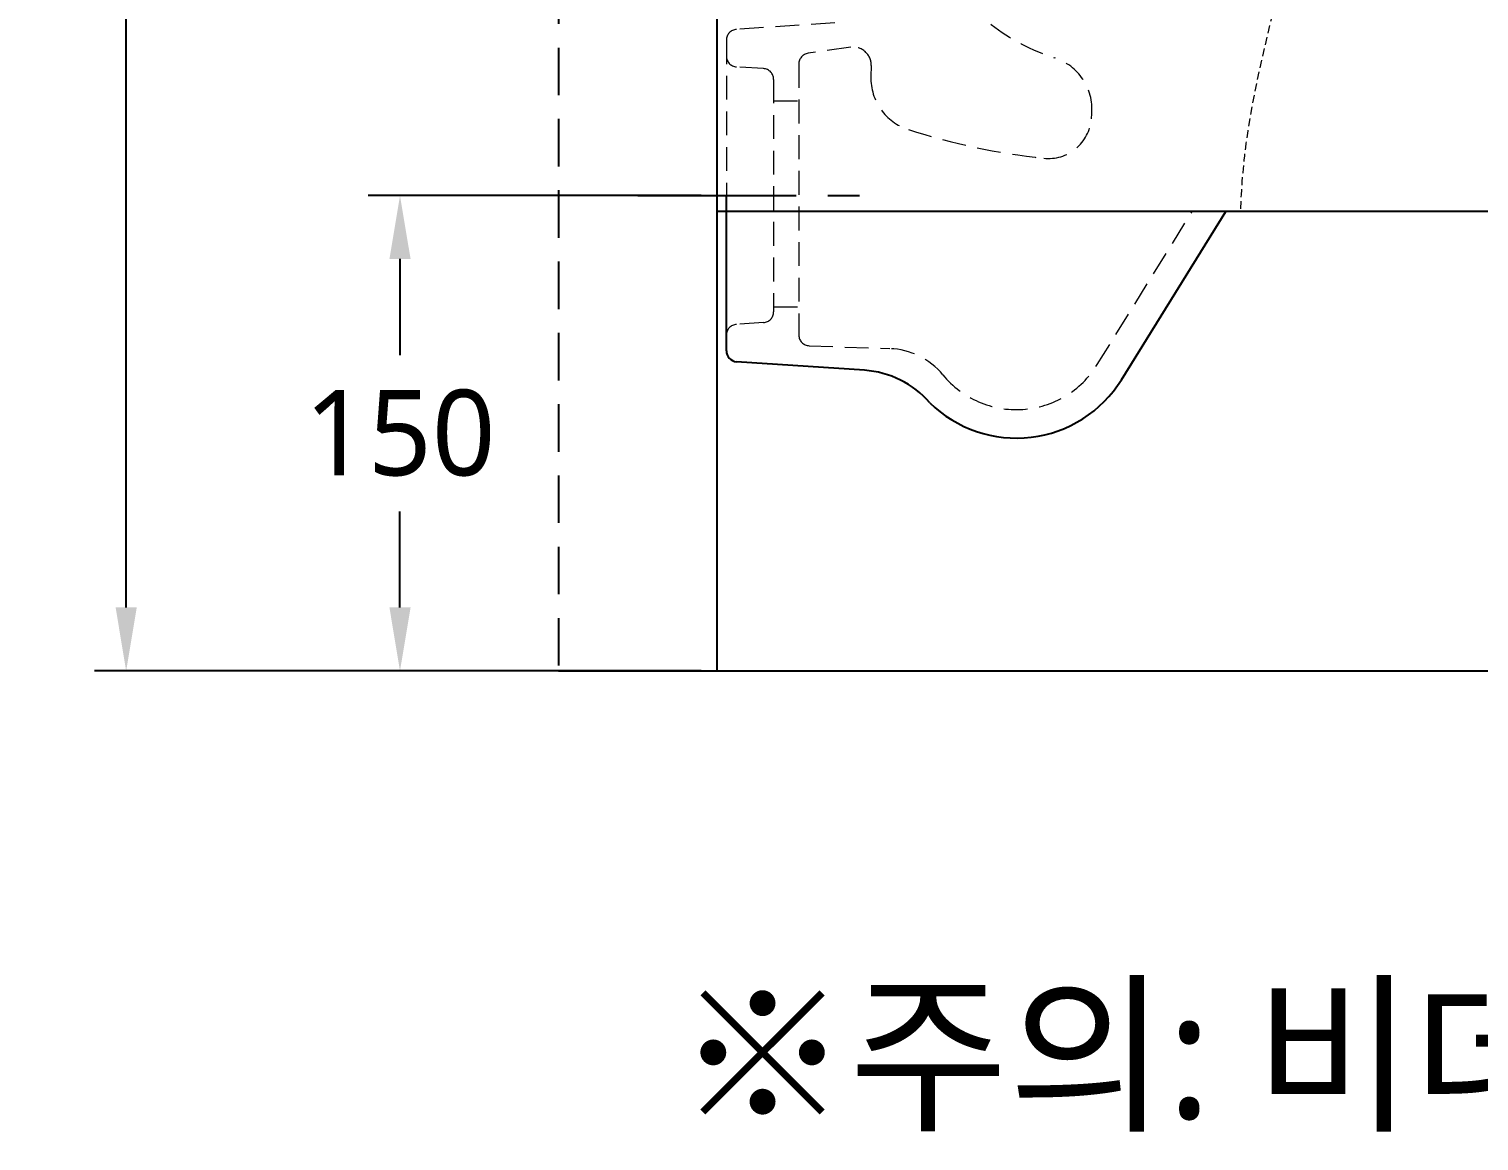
# Model space of a CAD drawing. Extents: x -37 to 6627, y -242 to 2286.
# Drawn here: x 3774.9 to 4232.4, y -241.6 to 109.4 of the extents above; entities that cross this region are included whole.
import ezdxf

# ---------------------------------------------------------------- set-up
doc = ezdxf.new("R2010")
doc.units = 0
doc.header["$LTSCALE"] = 20
doc.header["$MEASUREMENT"] = 0
for name, pattern in [('CENTER', [2, 1.25, -0.25, 0.25, -0.25]), ('HIDDEN', [0.375, 0.25, -0.125]), ('HIDDEN2', [0.1875, 0.125, -0.0625])]:
    doc.linetypes.add(name, pattern=pattern)
doc.layers.get('DEFPOINTS').update_dxf_attribs({"linetype": 'CONTINUOUS'})
for name, color, linetype in [('3', 3, 'CONTINUOUS'), ('6', 6, 'CONTINUOUS'), ('CENTER', 2, 'CENTER')]:
    doc.layers.add(name, color=color, linetype=linetype)
doc.styles.add('GHS', font='romans', dxfattribs={"bigfont": 'ghs'})
doc.styles.get("Standard").update_dxf_attribs({"font": 'NanumGothic.ttf'})
doc.dimstyles.get("Standard").update_dxf_attribs({"dimtxt": 2.5, "dimasz": 2, "dimexe": 2, "dimexo": 1, "dimgap": 1.5, "dimtad": 1, "dimdec": 0, "dimlfac": 10, "dimrnd": 0.5, "dimzin": 0, "dimdsep": 46, "dimtxsty": 'Standard', "dimcen": 0, "dimclrt": 2, "dimadec": 0, "dimazin": 0, "dimtfac": 1, "dimtdec": 0, "dimtmove": 0, "dimatfit": 3, "dimfxl": 0, "dimtolj": 1, "dimtzin": 0, "dimarcsym": 0})

# ---------------------------------------------------------------- blocks, each defined once
blk = doc.blocks.new('*D28')
at = {"layer": '3', "color": 3, "lineweight": -2}
for p, q in [((3986.95, 56.8), (3881.96, 56.8)), ((3891.96, 36.8), (3891.96, 6.46)), ((3891.96, -73.2), (3891.96, -42.86)), ((3936.95, -93.2), (3881.96, -93.2))]:
    blk.add_line(p, q, dxfattribs=at)
at = {"layer": '3', "color": 3}
for points in [[(3888.63, 36.8), (3895.3, 36.8), (3891.96, 56.8)], [(3888.63, -73.2), (3895.3, -73.2), (3891.96, -93.2)]]:
    blk.add_solid(points, dxfattribs=at)
at = {"layer": 'DEFPOINTS', "color": 0}
for p in [(3891.96, 56.8), (3991.95, 56.8), (3941.95, -93.2)]:
    blk.add_point(p, dxfattribs=at)
at = {"layer": '3', "color": 2, "insert": (3891.96, -18.2), "char_height": 27, "attachment_point": 5}
blk.add_mtext('\\A1;150', dxfattribs=at)
blk = doc.blocks.new('*D39')
at = {"layer": '3', "color": 3, "lineweight": -2}
for p, q in [((4033.94, 824.63), (3795.55, 824.63)), ((3805.55, 804.63), (3805.55, 390.41)), ((3805.55, -73.2), (3805.55, 341.02)), ((3986.95, -93.2), (3795.55, -93.2))]:
    blk.add_line(p, q, dxfattribs=at)
at = {"layer": '3', "color": 3}
for points in [[(3802.22, 804.63), (3808.89, 804.63), (3805.55, 824.63)], [(3802.22, -73.2), (3808.89, -73.2), (3805.55, -93.2)]]:
    blk.add_solid(points, dxfattribs=at)
at = {"layer": 'DEFPOINTS', "color": 0}
for p in [(3805.55, 824.63), (4038.94, 824.63), (3991.95, -93.2)]:
    blk.add_point(p, dxfattribs=at)
at = {"layer": '3', "color": 2, "insert": (3805.55, 365.71), "char_height": 27, "attachment_point": 5}
blk.add_mtext('\\A1;920', dxfattribs=at)

msp = doc.modelspace()

# ---------------------------------------------------------------- linework, layer by layer
at = {"layer": '3'}
for p in [(3991.95334, 1086.80157), (3941.95334, -93.19843)]:
    msp.add_line(p, (3991.95334, -93.19843), dxfattribs=at)
at = {"layer": '3', "color": 7}
for p, q in [((3991.95334, 311.80157), (3991.95334, 51.80157)), ((3994.95334, 7.77514), (3994.95334, 56.80157)), ((4531.95334, 51.80156), (3991.95334, 51.80156)), ((4119.62036, -1.3055), (4152.5424, 51.80156)), ((4038.52683, 1.65951), (3998.12974, 4.37783))]:
    msp.add_line(p, q, dxfattribs=at)
at = {"layer": '3', "linetype": 'HIDDEN', "ltscale": 3}
msp.add_line((3941.95334, 215.97474), (3941.95334, -93.19843), dxfattribs=at)
at = {"layer": '3', "color": 7, "linetype": 'HIDDEN2', "lineweight": 0, "ltscale": 3}
for p, q in [((4029.15278, 111.31284), (3998.12974, 109.22531)), ((3994.95334, 105.82799), (3994.95334, 56.80157)), ((4034.1917, 103.60945), (4020.73517, 101.69951)), ((4006.68726, 96.87199), (3998.12974, 97.44783)), ((4017.80866, 98.3283), (4017.80866, 12.80811)), ((4040.66193, 97.8309), (4040.56318, 94.32648)), ((4009.86366, 93.47467), (4009.86366, 20.12846)), ((4009.86366, 86.66339), (4017.80866, 86.66339)), ((4110.13372, 81.02811), (4110.26685, 82.68114)), ((4111.97095, 3.4365), (4141.95334, 51.80156)), ((4009.86366, 21.71574), (4017.80866, 21.71574)), ((4006.68726, 16.73114), (3998.12974, 16.15531)), ((4021.0934, 9.40523), (4046.52896, 8.50632))]:
    msp.add_line(p, q, dxfattribs=at)
for centre, radius, start, end in [((4118.34839, 162.25846), 65.09976, 212.3559778, 252.2392418), ((3998.35834, 105.82799), 3.405, 93.849625, 180), ((3998.35834, 100.84514), 3.405, 180, 266.150375), ((4021.21366, 98.3283), 3.405, 98.0782462, 180), ((4034.98918, 97.99076), 5.675, 358.385877, 98.0782462), ((4006.45866, 93.47467), 3.405, 0, 86.150375), ((4093.2968, 84.04788), 17.025, 355.3954501, 72.2392418), ((4057.58142, 93.84692), 17.025, 178.385877, 252.2371482), ((4096.55768, 82.1215), 13.62, 263.8250961, 355.3954501), ((4118.34941, 283.53951), 216.21343, 252.2371482, 263.8250961), ((4006.45866, 20.12846), 3.405, 273.849625, 0), ((3998.35834, 12.75799), 3.405, 93.849625, 180), ((4021.21366, 12.80811), 3.405, 180, 267.975976), ((4045.72723, -14.17951), 22.7, 39.3611865, 87.975976), ((4086.47294, 19.24319), 30, 219.3611865, 328.2044636)]:
    msp.add_arc(centre, radius, start, end, dxfattribs=at)
at = {"layer": '3', "color": 7}
for centre, radius, start, end in [((3998.35834, 7.77514), 3.405, 180, 266.150375), ((4036.51269, -28.2728), 30, 41.0216698, 86.150375), ((4086.47294, 19.24319), 39, 225.5186398, 328.2044636)]:
    msp.add_arc(centre, radius, start, end, dxfattribs=at)
at = {"layer": '3', "color": 7, "linetype": 'HIDDEN', "lineweight": 0, "ltscale": 0.5}
msp.add_open_spline([(3991.95334, 219.36872), (4018.46341, 251.38316), (4077.38299, 307.17814), (4202.54322, 197.3497), (4161.11517, 107.389), (4157.39953, 58.98552), (4157.13292, 51.80156)], degree=3, knots=[29.000401858, 29.000401858, 29.000401858, 29.000401858, 136.24864606, 258.326575232, 381.783441909, 403.323540915, 403.323540915, 403.323540915, 403.323540915], dxfattribs=at)
at = {"layer": '6'}
msp.add_lwpolyline([(4991.95334, 2030.80157), (3991.95334, 2030.80157), (3991.95334, -93.19843), (5874.30724, -93.19843), (5874.30724, 931.80157)], dxfattribs=at)
at = {"layer": 'CENTER', "color": 1, "linetype": 'CENTER', "ltscale": 2}
msp.add_line((3966.98059, 56.80157), (4040.88249, 56.80157), dxfattribs=at)

# ---------------------------------------------------------------- texts
at = {"layer": '3', "color": 1, "insert": (3979.09325, -194.36066), "char_height": 40, "attachment_point": 1, "style": 'GHS'}
msp.add_mtext_dynamic_manual_height_columns('{\\fNanumGothic|b0|i0|c129|p50;※주의: 비데 개폐높이 포함, 설치부위 도기허용차는 ±5%이므로 반드시 실측 확인 후 시공하십시오.}', width=2648.261808, gutter_width=13.505, heights=[0], dxfattribs=at)

# ---------------------------------------------------------------- dimensions: what is measured, and where the dimension line sits
at = {"layer": '3', "color": 7}
dim = msp.add_linear_dim(base=(3805.55439, 824.62799), p1=(3991.95334, -93.19843), p2=(4038.93605, 824.62799), angle=90, text='920', dimstyle='Standard', override={"dimtxt": 27, "dimasz": 20, "dimexe": 10, "dimexo": 5, "dimgap": 10, "dimtih": 1, "dimtoh": 1, "dimdec": 4, "dimlfac": 1, "dimzin": 8, "dimclrd": 3, "dimclre": 3, "dimtdec": 4, "dimarcsym": 1}, dxfattribs=at)
dim.commit()
dim.dimension.update_dxf_attribs({"geometry": '*D39', "text_midpoint": (3805.55439, 365.71478)})
dim = msp.add_linear_dim(base=(3891.9617, 56.80157), p1=(3941.95334, -93.19843), p2=(3991.95334, 56.80157), angle=90, dimstyle='Standard', override={"dimtxt": 27, "dimasz": 20, "dimexe": 10, "dimexo": 5, "dimgap": 10, "dimtih": 1, "dimtoh": 1, "dimdec": 4, "dimlfac": 1, "dimzin": 8, "dimclrd": 3, "dimclre": 3, "dimtdec": 4, "dimarcsym": 1}, dxfattribs=at)
dim.commit()
dim.dimension.update_dxf_attribs({"geometry": '*D28', "text_midpoint": (3891.9617, -18.19843), "dimtype": 160})

doc.saveas('drawing.dxf')
